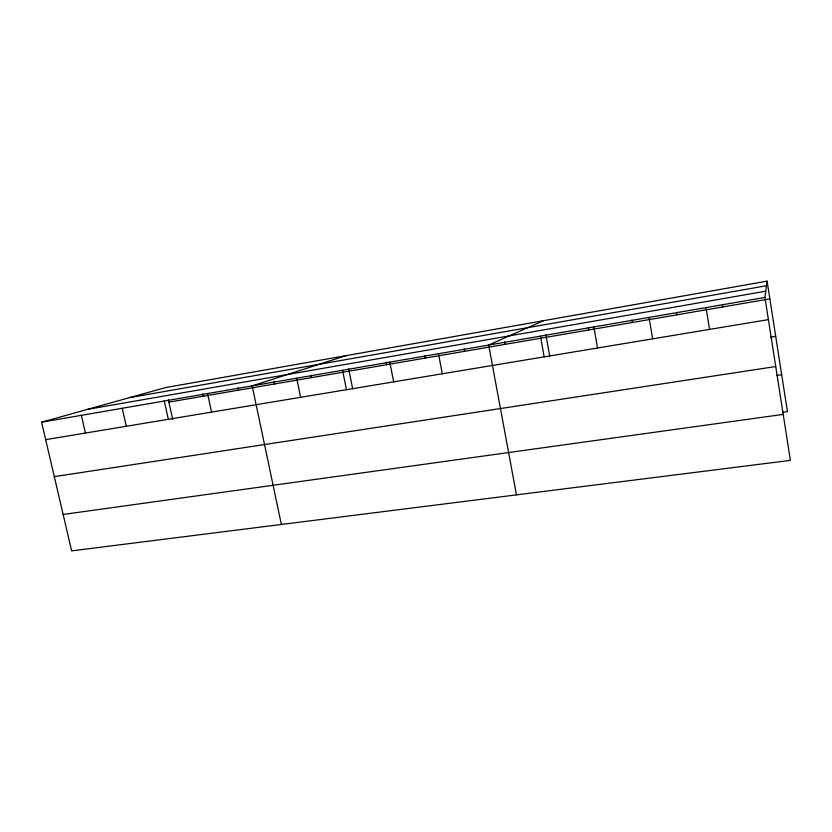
<?xml version="1.0" encoding="UTF-8"?>
<svg xmlns="http://www.w3.org/2000/svg" width="832" height="832" viewBox="0 0 832 832"><rect width="100%" height="100%" fill="white"/><g stroke="black" fill="none" stroke-linecap="round" stroke-linejoin="round"><path stroke-width="1.25" d="M764.92 297.43L767.094 281.133L165.672 387.556L41.6 422.188L71.635 550.867L790.4 460.387L764.92 297.43L41.6 422.188M543.348 320.726L488.665 345.072L516.464 494.874M346.018 355.649L252.158 385.871L281.372 524.462M129.636 397.613L766.48 285.73M87.776 409.302L765.752 291.2M168.875 402.137L769.86 298.854M45.677 439.66L768.383 319.623M770.63 337.178L775.705 336.357M54.309 476.642L775.726 366.527M776.62 375.461L781.685 374.702M782.382 412.339L787.436 411.632L767.094 281.133M63.138 514.457L783.203 414.388M81.359 415.334L85.415 433.066M122.242 408.283L126.277 426.275M168.345 399.703L172.671 419.432M164.299 401.024L168.324 419.297M207.584 393.557L211.578 412.11M202.727 393.765L203.258 396.23M237.91 387.691L238.441 390.177M273.936 381.472L274.466 383.989M296.702 378.186L300.633 397.311M310.866 375.294L311.345 377.655M348.65 368.774L352.674 388.846M342.555 370.282L346.466 389.698M389.792 362.128L393.671 381.867M386.214 362.284L386.682 364.707M438.474 353.735L442.302 373.786M424.674 355.649L425.152 358.093M464.09 348.847L464.547 351.322M504.473 341.869L504.93 344.386M545.865 334.724L549.692 356.034M540.436 336.149L544.17 356.866M593.871 326.934L597.542 347.994M588.338 327.579L588.765 329.982M631.873 320.07L632.289 322.494M649.033 317.418L652.642 338.842M676.541 312.364L676.957 314.818M706.014 307.59L709.561 329.389M722.394 304.45L722.79 306.946"/></g></svg>
